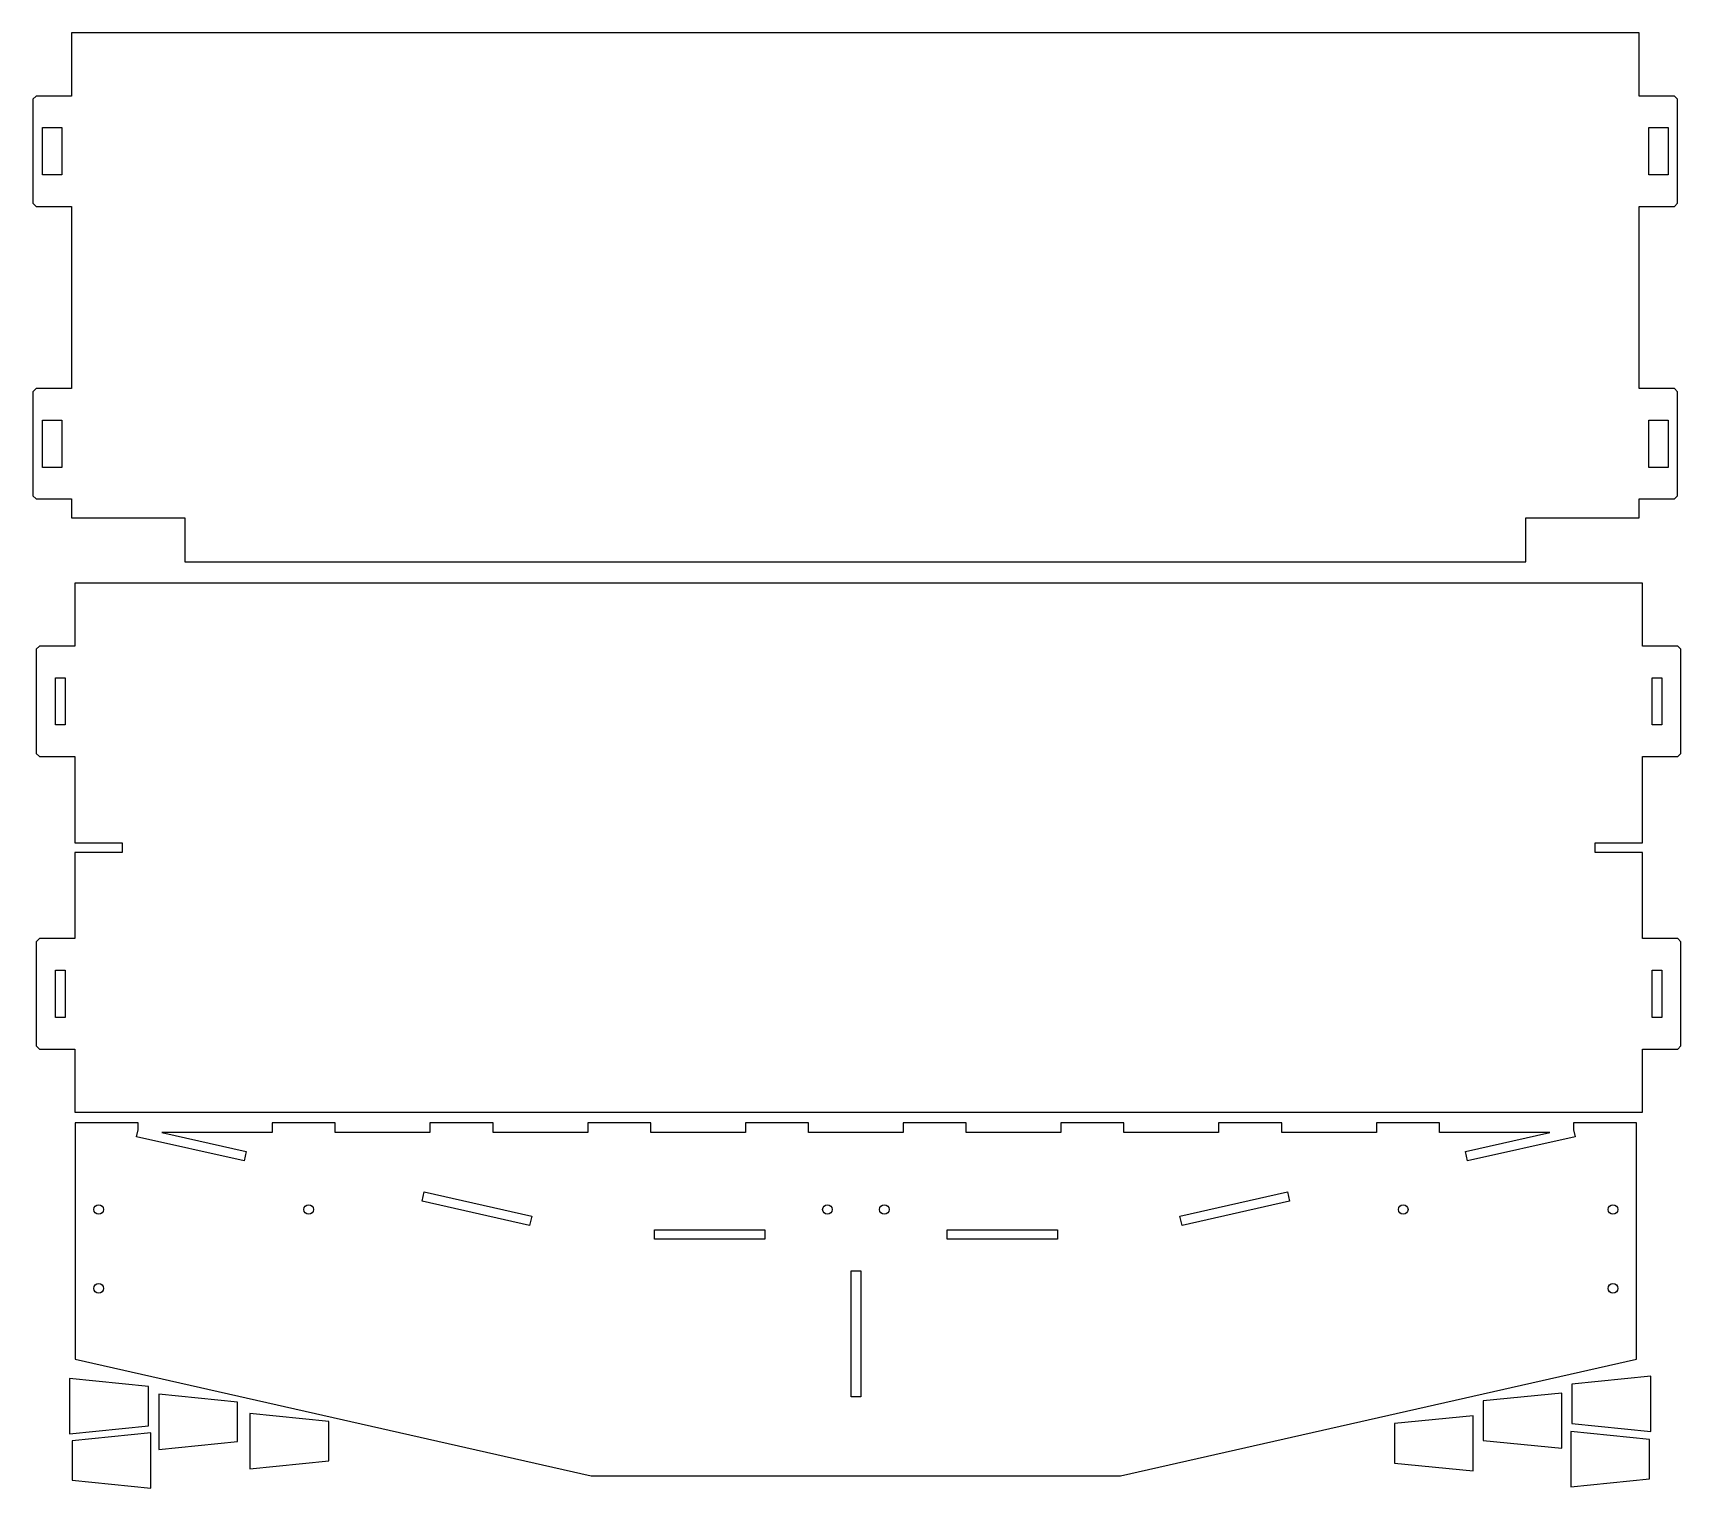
# Model space of a CAD drawing. Header units: millimetres. Extents: x 1558 to 2603, y 1837 to 2760.
import ezdxf

# ---------------------------------------------------------------- set-up
doc = ezdxf.new("R2010")
doc.units = ezdxf.units.MM
doc.layers.get('0').update_dxf_attribs({"linetype": 'CONTINUOUS'})

msp = doc.modelspace()

# ---------------------------------------------------------------- linework, layer by layer
for points in [[(2504.7, 2424.4), (2504.7, 2452.4), (2576.6, 2452.4), (2576.6, 2464.4), (2599, 2464.4), (2601, 2466.4), (2601, 2532.4), (2599, 2534.4), (2576.6, 2534.4), (2576.6, 2649.9), (2599, 2649.9), (2601, 2651.9), (2601, 2717.9), (2599, 2719.9), (2576.6, 2719.9), (2576.6, 2759.9), (1582.7, 2759.9), (1582.7, 2719.9), (1560.3, 2719.9), (1558.3, 2717.9), (1558.3, 2651.9), (1560.3, 2649.9), (1582.7, 2649.9), (1582.7, 2534.4), (1560.3, 2534.4), (1558.3, 2532.4), (1558.3, 2466.4), (1560.3, 2464.4), (1582.7, 2464.4), (1582.7, 2452.4), (1654.7, 2452.4), (1654.7, 2424.4)], [(1576.6, 2699.9), (1576.6, 2669.9), (1564.4, 2669.9), (1564.4, 2699.9)], [(2594.9, 2669.9), (2582.7, 2669.9), (2582.7, 2699.9), (2594.9, 2699.9)], [(1576.6, 2484.4), (1564.4, 2484.4), (1564.4, 2514.4), (1576.6, 2514.4)], [(2594.9, 2514.4), (2594.9, 2484.4), (2582.7, 2484.4), (2582.7, 2514.4)], [(1560.4, 2117.5), (1562.4, 2115.5), (1584.8, 2115.5), (1584.8, 2075.5), (2578.7, 2075.5), (2578.7, 2115.5), (2601.1, 2115.5), (2603.1, 2117.5), (2603.1, 2183.5), (2601.1, 2185.5), (2578.7, 2185.5), (2578.7, 2240.2), (2548.7, 2240.2), (2548.7, 2246.3), (2578.7, 2246.3), (2578.7, 2301), (2601.1, 2301), (2603.1, 2303), (2603.1, 2369), (2601.1, 2371), (2578.7, 2371), (2578.7, 2411), (1584.8, 2411), (1584.8, 2371), (1562.4, 2371), (1560.4, 2369), (1560.4, 2303), (1562.4, 2301), (1584.8, 2301), (1584.8, 2246.3), (1614.8, 2246.3), (1614.8, 2240.2), (1584.8, 2240.2), (1584.8, 2185.5), (1562.4, 2185.5), (1560.4, 2183.5)], [(1578.7, 2321), (1572.6, 2321), (1572.6, 2351), (1578.7, 2351)], [(2584.8, 2321), (2584.8, 2351), (2590.9, 2351), (2590.9, 2321)], [(1572.6, 2135.5), (1572.6, 2165.5), (1578.7, 2165.5), (1578.7, 2135.5)], [(2584.8, 2135.5), (2584.8, 2165.5), (2590.9, 2165.5), (2590.9, 2135.5)], [(2466.4, 2050.4), (2519.9, 2062.5), (2450, 2062.5), (2450, 2068.7), (2410, 2068.7), (2410, 2062.5), (2350, 2062.5), (2350, 2068.7), (2310, 2068.7), (2310, 2062.5), (2250, 2062.5), (2250, 2068.7), (2210, 2068.7), (2210, 2062.5), (2150, 2062.5), (2150, 2068.7), (2110, 2068.7), (2110, 2062.5), (2050, 2062.5), (2050, 2068.7), (2010, 2068.7), (2010, 2062.5), (1950, 2062.5), (1950, 2068.7), (1910, 2068.7), (1910, 2062.5), (1850, 2062.5), (1850, 2068.7), (1810, 2068.7), (1810, 2062.5), (1750, 2062.5), (1750, 2068.7), (1710, 2068.7), (1710, 2062.5), (1640.1, 2062.5), (1693.6, 2050.4), (1692.3, 2044.5), (1624, 2059.9), (1625, 2064.2), (1625, 2068.7), (1585, 2068.7), (1585, 1918.7), (1912.3, 1844.8), (2247.8, 1844.8), (2575, 1918.7), (2575, 2068.7), (2535, 2068.7), (2535, 2064.2), (2536, 2059.9), (2467.7, 2044.5)], [(1873.2, 2003.6), (1805, 2019), (1806.3, 2024.9), (1874.6, 2009.5)], [(2286.8, 2003.6), (2285.4, 2009.5), (2353.7, 2024.9), (2355, 2019)], [(1952.3, 1994.8), (1952.3, 2000.9), (2022.3, 2000.9), (2022.3, 1994.8)], [(2207.8, 1994.8), (2137.8, 1994.8), (2137.8, 2000.9), (2207.8, 2000.9)], [(2077, 1974.8), (2083.1, 1974.8), (2083.1, 1894.8), (2077, 1894.8)], [(1631.5, 1901.5), (1581.5, 1906.5), (1581.5, 1871.5), (1631.5, 1876.5)], [(2533.9, 1878), (2583.9, 1873), (2583.9, 1908), (2533.9, 1903)], [(1688.1, 1891.5), (1638.1, 1896.5), (1638.1, 1861.5), (1688.1, 1866.5)], [(2477.6, 1867.3), (2527.6, 1862.3), (2527.6, 1897.3), (2477.6, 1892.3)], [(1745.9, 1879.3), (1695.9, 1884.3), (1695.9, 1849.3), (1745.9, 1854.3)], [(2421.4, 1852.9), (2471.4, 1847.9), (2471.4, 1882.9), (2421.4, 1877.9)], [(1583.1, 1842), (1633.1, 1837), (1633.1, 1872), (1583.1, 1867)], [(2583.2, 1867.9), (2533.2, 1872.9), (2533.2, 1837.9), (2583.2, 1842.9)]]:
    msp.add_lwpolyline(points, close=True)
for centre in [(1600, 2013.7), (1733.1, 2013.7), (2062, 2013.7), (2098.1, 2013.7), (2427, 2013.7), (2560, 2013.7), (1600, 1963.7), (2560, 1963.7)]:
    msp.add_circle(centre, 3.05)

doc.saveas('drawing.dxf')
